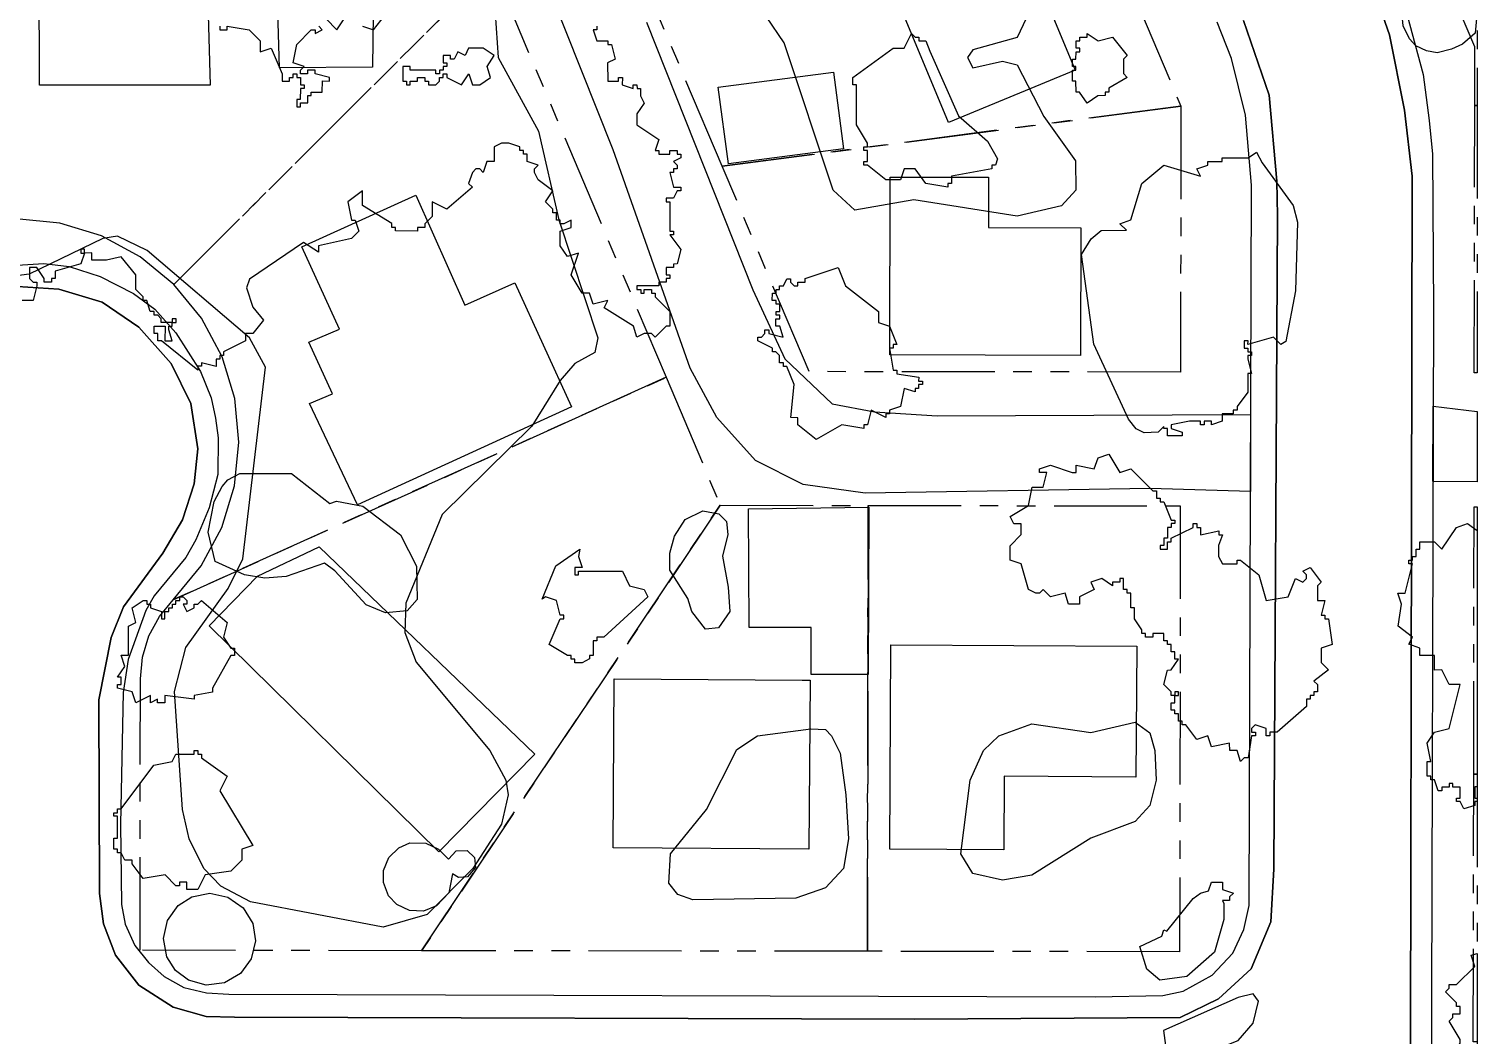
# Model space of a CAD drawing. Header units: metres. Extents: x -550 to 550, y -500 to 950.
# Drawn here: x 451.1 to 550, y 64.5 to 133.3 of the extents above; entities that cross this region are included whole.
import ezdxf

# ---------------------------------------------------------------- set-up
doc = ezdxf.new("R2010")
doc.units = ezdxf.units.M
doc.header["$LTSCALE"] = 2
doc.linetypes.add('PHANTOM', pattern=[6.35, 3.175, -0.635, 0.635, -0.635, 0.635, -0.635])
for name, color, linetype in [('SITE-BLDG-EXIST', 7, 'CONTINUOUS'), ('SITE-PROPERTY', 7, 'PHANTOM'), ('SITE-ROAD-CURB', 7, 'CONTINUOUS'), ('SITE-ROAD-GRAVEL', 32, 'CONTINUOUS'), ('SITE-ROAD-PAVED', 7, 'CONTINUOUS'), ('SITE-TREE-CANOPY', 94, 'CONTINUOUS'), ('TOPO-CONTOUR-MINOR', 9, 'CONTINUOUS')]:
    doc.layers.add(name, color=color, linetype=linetype)

msp = doc.modelspace()

# ---------------------------------------------------------------- linework, layer by layer
at = {"layer": 'SITE-BLDG-EXIST'}
for points in [[(451.78, 129.427), (451.754, 137.003), (458.439, 136.961), (458.578, 147.017), (474.729, 146.997), (474.534, 130.656), (468.178, 130.62), (468.017, 136.026), (463.248, 135.887), (463.437, 129.424)], [(508.1, 140.805), (516.362, 144.232), (518.981, 137.922), (519.374, 138.088), (522.532, 130.464), (513.876, 126.882)], [(498.149, 129.293), (506.022, 130.329), (506.718, 125.089), (498.845, 124.053)], [(509.904, 123.149), (516.617, 123.141), (516.613, 119.693), (522.919, 119.674), (522.902, 110.964), (509.875, 110.991)], [(477.48, 121.91), (480.827, 114.386), (484.242, 115.917), (488.122, 107.447), (473.507, 100.746), (470.222, 107.68), (471.803, 108.334), (470.171, 111.863), (472.272, 112.75), (469.687, 118.382)], [(504.501, 92.354), (500.253, 92.359), (500.213, 100.469), (508.437, 100.592), (508.388, 89.146), (504.49, 89.151)], [(463.37, 92.471), (466.675, 95.882), (470.891, 97.868), (485.607, 83.701), (479.054, 77.024)], [(526.694, 82.138), (517.691, 82.193), (517.664, 77.166), (509.876, 77.208), (509.949, 91.191), (526.747, 91.092)], [(503.879, 88.773), (504.427, 88.773), (504.349, 77.215), (490.972, 77.298), (491.049, 88.867)]]:
    msp.add_lwpolyline(points, close=True, dxfattribs=at)
at = {"layer": 'SITE-PROPERTY'}
for points in [[(460.948, 115.812), (458.647, 117.706), (456.015, 119.122), (453.158, 119.993), (450.181, 120.286), (450.232, 161.554), (470.085, 167.392), (482.723, 137.521)], [(498.423, 123.886), (493.515, 135.472), (521.584, 147.34), (529.762, 127.997)], [(549.84, 128.04), (549.845, 132.044), (545.818, 141.56), (550, 143.326), (550, 128.039)], [(460.915, 94.265), (462.814, 96.577), (464.228, 99.2), (465.096, 102.058), (465.394, 105.027), (465.11, 108.009), (464.243, 110.858), (462.841, 113.496), (460.948, 115.812), (482.723, 137.521), (494.592, 109.463)], [(529.762, 127.997), (529.74, 109.821), (504.354, 109.852), (498.423, 123.886)], [(549.811, 109.763), (549.84, 128.04), (550, 128.039), (550, 109.763)], [(477.866, 70.273), (458.645, 70.308), (458.668, 88.851), (458.817, 90.341), (459.254, 91.787), (459.965, 93.11), (460.915, 94.265), (494.592, 109.463), (498.29, 100.716)], [(508.344, 70.236), (477.866, 70.273), (498.29, 100.716), (508.395, 100.703)], [(508.395, 100.703), (529.722, 100.677), (529.678, 70.199), (508.344, 70.236)], [(549.77, 82.344), (549.793, 100.62), (550, 100.619), (550, 82.343)], [(549.741, 64.056), (549.77, 82.344), (550, 82.343), (550, 64.056)]]:
    msp.add_lwpolyline(points, close=True, dxfattribs=at)
at = {"layer": 'SITE-ROAD-CURB'}
for points in [[(545.267, -29.689), (545.564, 123.217), (545.036, 127.723), (544.01, 132.863), (541.82, 139.206), (536.231, 151.916), (532.892, 160.241), (527.689, 172.339), (526.086, 177.157), (525.501, 180.762), (525.417, 209.94), (525.706, 355.671)], [(527.066, 301.897), (526.948, 181.25), (527.282, 178.746), (527.771, 176.922), (529.227, 172.771), (544.451, 137.112), (546.324, 130.168), (546.721, 127.009), (546.95, 124.717), (547.014, 114.072), (546.856, 59.043)], [(448.759, 117.039), (452.059, 117.247), (453.794, 117.044), (455.914, 116.352), (458.202, 115.203), (459.661, 114.111), (461.085, 112.508), (462.781, 109.858), (463.502, 108.055), (463.788, 106.676), (463.983, 105.33), (463.966, 102.827), (463.373, 100.547), (462.458, 98.357), (461.761, 97.156), (459.602, 94.523), (459.046, 93.533), (457.841, 90.187), (457.487, 87.929), (457.307, 78.93), (457.385, 73.424), (457.636, 72.1), (458.28, 70.631), (459.22, 69.462), (460.3, 68.504), (461.634, 67.768), (463.192, 67.388), (464.716, 67.308), (523.909, 67.124), (528.523, 67.208), (529.914, 67.518), (531.902, 68.594), (533.302, 70.116), (534.076, 71.728), (534.429, 73.363), (534.594, 122.596), (534.179, 127.38), (533.229, 131.263), (532.241, 133.745)], [(534.046, 133.854), (535.803, 128.746), (536.329, 122.872), (536.369, 120.492), (536.111, 75.842), (535.903, 72.26), (534.572, 69.047), (532.343, 66.992), (529.708, 65.716), (511.575, 65.593), (465.086, 65.739), (463.169, 65.786), (460.909, 66.412), (458.558, 67.927), (456.966, 69.976), (456.154, 72.113), (455.883, 74.182), (455.836, 87.43), (456.663, 91.69), (457.508, 93.78), (460.188, 97.448), (461.532, 99.715), (462.336, 102.184), (462.585, 104.575), (462.111, 107.679), (460.759, 110.406), (458.557, 112.889), (456.059, 114.594), (453.104, 115.499), (450.274, 115.669)]]:
    msp.add_lwpolyline(points, dxfattribs=at)
at = {"layer": 'SITE-ROAD-GRAVEL'}
msp.add_lwpolyline([(493.253, 133.737), (500.52, 115.441), (502.712, 110.733), (505.945, 107.648), (508.824, 107.11), (513.107, 106.827), (534.526, 106.912), (534.513, 101.651), (527.666, 101.859), (508.199, 101.549), (503.944, 102.144), (500.702, 103.772), (498.058, 106.712), (496.229, 110.084), (490.981, 125.008), (485.569, 138.585)], dxfattribs=at)
msp.add_lwpolyline([(546.979, 102.347), (547.006, 107.486), (550, 107.13), (550, 102.313)], close=True, dxfattribs=at)
at = {"layer": 'SITE-ROAD-PAVED'}
for points in [[(525.706, 355.671), (525.417, 209.94), (525.501, 180.762), (526.086, 177.157), (527.689, 172.339), (532.892, 160.241), (536.231, 151.916), (541.82, 139.206), (544.01, 132.863), (545.036, 127.723), (545.564, 123.217), (545.267, -29.689)], [(450.274, 115.669), (453.104, 115.499), (456.059, 114.594), (458.557, 112.889), (460.759, 110.406), (462.111, 107.679), (462.585, 104.575), (462.336, 102.184), (461.532, 99.715), (460.188, 97.448), (457.508, 93.78), (456.663, 91.69), (455.836, 87.43), (455.883, 74.182), (456.154, 72.113), (456.966, 69.976), (458.558, 67.927), (460.909, 66.412), (463.169, 65.786), (465.086, 65.739), (511.575, 65.593), (529.708, 65.716), (532.343, 66.992), (534.572, 69.047), (535.903, 72.26), (536.111, 75.842), (536.369, 120.492), (536.329, 122.872), (535.803, 128.746), (534.046, 133.854)]]:
    msp.add_lwpolyline(points, dxfattribs=at)
at = {"layer": 'SITE-TREE-CANOPY'}
for points in [[(549.881, 132.99), (549.009, 132.223), (548.264, 131.901), (547.267, 131.647), (546.551, 131.781), (545.828, 132.127), (545.386, 132.606), (544.959, 133.474), (544.875, 134.197), (545.087, 135.042), (545.727, 135.664), (546.535, 136.053), (547.975, 136.062), (548.515, 135.839), (549.56, 135.07), (550, 134.485)], [(512.618, 131.756), (514.579, 127.337), (516.543, 125.611), (517.244, 124.397), (517.096, 123.964), (516.85, 123.964), (516.85, 123.708), (514.097, 123.211), (514.096, 122.71), (513.85, 122.711), (513.85, 122.455), (512.347, 122.712), (511.597, 123.714), (510.846, 123.715), (510.599, 122.959), (509.595, 122.96), (508.346, 123.963), (508.1, 123.963), (508.101, 124.208), (508.346, 124.208), (508.347, 124.964), (508.094, 124.965), (508.095, 125.209), (508.348, 125.209), (508.348, 125.465), (507.598, 126.712), (507.594, 129.459), (507.348, 129.459), (507.349, 129.96), (510.097, 131.959), (510.849, 131.958), (511.349, 132.959), (511.601, 132.713), (511.847, 132.713), (511.847, 132.457), (512.345, 132.457)], [(524.101, 132.465), (525.098, 132.708), (526.101, 131.461), (525.848, 131.206), (525.847, 130.216), (526.099, 129.959), (524.848, 129.216), (524.848, 128.96), (524.595, 128.96), (524.595, 128.715), (524.096, 128.705), (523.351, 128.205), (522.847, 128.962), (522.601, 128.963), (522.595, 129.708), (522.349, 129.708), (522.35, 130.465), (522.596, 130.464), (522.596, 130.709), (522.35, 130.709), (522.351, 131.21), (522.596, 131.21), (522.597, 131.71), (522.85, 131.71), (522.85, 131.966), (522.597, 131.955), (522.598, 132.455), (522.851, 132.455), (522.851, 132.711), (523.35, 132.71), (523.35, 132.955)], [(477.096, 129.463), (477.096, 129.708), (477.595, 129.707), (477.595, 129.963), (478.1, 129.962), (478.1, 129.707), (478.346, 129.706), (478.346, 129.461), (478.851, 129.461), (479.097, 129.705), (479.098, 129.961), (479.35, 129.961), (479.351, 130.206), (479.597, 130.205), (479.596, 129.961), (480.6, 129.459), (481.099, 130.215), (481.351, 129.458), (481.85, 129.457), (482.595, 129.957), (482.35, 130.714), (482.849, 131.458), (482.099, 131.96), (481.094, 131.961), (480.848, 131.461), (480.35, 131.706), (480.096, 131.206), (479.851, 131.206), (479.851, 131.462), (479.345, 131.463), (479.345, 130.962), (479.597, 130.962), (479.597, 130.706), (479.344, 130.706), (479.351, 130.461), (479.098, 130.462), (479.098, 130.206), (478.845, 130.206), (478.845, 130.462), (477.097, 130.464), (477.097, 130.709), (476.599, 130.709), (476.597, 129.708), (476.85, 129.708), (476.85, 129.463)], [(528.219, 105.718), (527.249, 105.664), (526.716, 105.932), (526.176, 106.6), (523.816, 111.73), (522.973, 117.85), (523.642, 118.939), (524.324, 119.505), (526.044, 119.514), (525.595, 119.96), (526.347, 120.215), (527.095, 122.706), (528.599, 123.961), (531.098, 123.212), (530.846, 123.713), (531.597, 123.957), (531.598, 124.213), (532.595, 124.212), (532.595, 124.456), (534.351, 124.465), (534.941, 124.854), (535.313, 124.119), (537.437, 121.214), (537.737, 120.067), (537.598, 115.385), (536.941, 111.915), (536.597, 111.715), (536.099, 112.205), (534.349, 111.707), (534.35, 111.962), (534.097, 111.963), (534.096, 111.462), (534.349, 111.462), (534.349, 111.206), (534.595, 111.206), (534.594, 110.961), (534.349, 110.961), (534.348, 110.705), (534.6, 109.715), (534.347, 109.715), (534.346, 108.458), (533.6, 107.458), (533.6, 107.213), (533.347, 107.214), (533.347, 106.958), (532.595, 106.959), (532.594, 106.458), (531.85, 106.214), (531.85, 106.459), (531.344, 106.46), (531.351, 106.215), (531.098, 106.215), (531.099, 106.46), (530.347, 106.461), (529.097, 106.207), (529.097, 105.962), (529.848, 105.705), (529.847, 105.461), (528.85, 105.462), (528.851, 105.962), (528.598, 105.963), (528.598, 106.107)], [(454.849, 118.211), (454.596, 118.211), (454.595, 117.955), (454.848, 117.955)], [(509.099, 113.962), (509.098, 113.206), (509.849, 112.96), (510.347, 111.713), (510.101, 111.714), (510.1, 111.458), (509.848, 111.458), (510.099, 109.956), (510.344, 109.956), (510.351, 109.711), (511.847, 109.465), (511.846, 109.209), (512.099, 109.209), (512.099, 108.964), (511.846, 108.964), (511.846, 108.708), (511.6, 108.709), (511.6, 108.464), (510.848, 108.709), (510.601, 107.464), (509.849, 107.209), (509.849, 106.964), (509.596, 106.965), (509.596, 106.709), (508.599, 107.211), (508.345, 106.21), (508.1, 106.21), (508.099, 105.965), (506.597, 106.212), (504.847, 105.213), (503.598, 106.215), (503.599, 106.705), (503.1, 106.706), (503.349, 108.963), (502.845, 110.21), (502.599, 110.21), (502.599, 110.455), (502.346, 110.455), (502.347, 110.956), (502.094, 111.212), (501.849, 111.212), (501.849, 111.457), (500.845, 111.959), (500.846, 112.215), (501.098, 112.214), (501.345, 112.459), (501.345, 112.714), (501.598, 112.714), (501.597, 112.458), (502.594, 112.212), (502.349, 112.958), (502.097, 112.958), (502.097, 113.459), (502.35, 113.459), (502.35, 113.714), (502.098, 113.715), (502.098, 113.959), (502.351, 113.959), (502.351, 114.46), (502.098, 114.46), (502.099, 114.705), (501.846, 114.705), (501.847, 115.206), (502.099, 115.205), (502.1, 115.461), (502.345, 115.461), (502.346, 115.706), (502.599, 115.705), (502.845, 116.205), (503.098, 116.205), (503.097, 115.96), (503.35, 115.715), (503.596, 115.715), (503.596, 115.96), (504.095, 115.959), (504.095, 116.215), (506.35, 116.958), (506.847, 115.711)], [(461.1, 113.209), (461.1, 113.465), (460.847, 113.465), (460.847, 113.209)], [(529.096, 87.708), (529.096, 87.964), (528.598, 88.465), (528.845, 89.455), (529.098, 89.466), (529.597, 90.21), (529.344, 90.211), (529.345, 90.711), (529.099, 90.711), (529.1, 91.212), (528.847, 91.212), (528.847, 91.457), (528.594, 91.457), (528.595, 91.958), (527.851, 91.959), (527.85, 91.714), (527.345, 91.715), (527.345, 91.959), (527.099, 91.96), (527.1, 92.216), (526.595, 92.961), (526.596, 93.707), (526.35, 93.707), (526.351, 94.708), (526.098, 94.708), (526.099, 94.964), (525.846, 94.965), (525.847, 95.71), (525.601, 95.71), (525.601, 95.465), (525.095, 95.455), (525.095, 95.21), (524.351, 95.712), (523.599, 95.457), (523.844, 94.956), (522.847, 94.457), (522.846, 93.956), (522.095, 93.957), (521.85, 94.714), (520.845, 94.459), (520.347, 94.96), (520.101, 94.716), (519.848, 94.705), (519.35, 94.961), (518.847, 96.708), (518.095, 96.965), (518.097, 97.955), (518.849, 98.711), (518.85, 99.456), (518.344, 99.457), (518.099, 99.957), (519.35, 100.712), (519.597, 101.958), (520.349, 101.957), (520.596, 102.958), (520.097, 102.958), (520.097, 103.214), (520.849, 103.458), (522.344, 102.956), (522.597, 102.955), (522.598, 103.456), (523.848, 103.21), (524.101, 103.955), (524.846, 104.21), (525.596, 102.963), (526.348, 103.207), (527.849, 101.714), (528.094, 101.714), (528.101, 101.213), (528.347, 101.213), (528.346, 100.957), (528.599, 100.957), (529.096, 99.71), (529.349, 99.71), (529.349, 99.465), (529.096, 99.466), (529.095, 99.21), (528.85, 99.21), (528.849, 98.465), (528.596, 98.465), (528.595, 97.965), (528.35, 97.965), (528.349, 97.709), (528.848, 97.709), (528.848, 98.209), (529.094, 98.209), (529.095, 98.465), (530.598, 99.208), (530.599, 99.464), (530.844, 99.464), (530.851, 99.208), (531.097, 99.207), (531.096, 98.707), (532.347, 98.961), (532.346, 98.705), (532.599, 98.705), (532.345, 97.96), (532.344, 97.215), (532.597, 96.714), (533.601, 96.713), (533.601, 96.957), (533.847, 96.957), (535.096, 95.966), (535.599, 94.207), (537.095, 94.462), (537.596, 95.707), (538.101, 95.461), (538.347, 95.706), (538.347, 95.962), (538.095, 96.207), (538.601, 96.462), (539.351, 95.46), (539.098, 95.215), (539.097, 94.214), (539.595, 94.214), (539.348, 93.213), (539.601, 93.213), (539.601, 92.957), (539.846, 92.956), (540.097, 91.21), (539.345, 90.955), (539.351, 89.965), (539.849, 89.464), (538.851, 88.708), (539.097, 88.463), (539.096, 87.963), (538.85, 87.963), (538.85, 87.707), (538.597, 87.708), (538.597, 87.463), (538.351, 87.463), (538.35, 86.963), (536.347, 85.208), (535.848, 85.208), (535.848, 84.963), (535.595, 84.964), (535.596, 85.464), (534.845, 85.71), (534.599, 85.465), (534.598, 85.21), (534.851, 85.209), (534.851, 84.965), (534.598, 84.965), (534.35, 83.464), (534.097, 83.464), (533.844, 83.208), (533.599, 83.965), (533.101, 83.966), (533.094, 84.455), (531.851, 84.212), (531.599, 84.957), (530.848, 84.714), (530.097, 85.716), (529.845, 85.705), (529.845, 85.961), (529.599, 85.961), (529.6, 86.462), (529.347, 86.462), (529.347, 86.707), (529.094, 86.707), (529.095, 87.207), (529.348, 87.207), (529.348, 87.708)], [(471.248, 96.767), (468.634, 95.858), (467.174, 95.737), (465.783, 95.972), (463.783, 96.876), (463.301, 98.879), (463.718, 100.981), (464.253, 101.992), (464.647, 102.448), (465.462, 102.892), (468.994, 102.887), (471.604, 100.848), (472.061, 101.004), (473.865, 100.668), (476.433, 98.707), (477.54, 96.559), (477.586, 94.267), (476.89, 93.512), (475.408, 93.369), (474.082, 93.915), (471.943, 96.232)], [(496.07, 94.356), (494.836, 96.282), (494.844, 97.45), (495.162, 98.606), (495.887, 99.74), (497.109, 100.339), (498.197, 100.126), (498.717, 99.614), (498.807, 98.724), (498.433, 97.234), (498.837, 95.131), (498.941, 93.451), (498.167, 92.34), (497.289, 92.241), (496.356, 93.454)], [(549.845, 80.464), (549.845, 80.208), (549.1, 79.964), (548.848, 80.465), (548.595, 80.465), (548.596, 80.71), (548.849, 80.71), (548.849, 81.455), (548.351, 81.455), (548.351, 81.711), (548.098, 81.712), (548.098, 81.456), (547.599, 81.456), (547.599, 81.212), (547.346, 81.212), (547.094, 81.957), (546.849, 81.958), (546.849, 82.214), (546.596, 82.214), (546.597, 83.215), (546.85, 83.215), (546.599, 84.461), (547.098, 85.206), (548.096, 85.46), (548.851, 88.463), (548.099, 88.464), (547.595, 89.465), (547.096, 89.455), (547.098, 90.456), (546.1, 90.457), (546.101, 90.958), (545.35, 91.215), (545.596, 91.715), (544.6, 92.461), (544.848, 93.963), (544.596, 94.708), (545.094, 94.708), (545.595, 96.709), (545.35, 96.71), (545.35, 96.965), (545.596, 96.965), (545.596, 97.21), (545.849, 97.21), (545.849, 97.71), (546.095, 97.71), (546.096, 98.21), (547.1, 98.209), (547.598, 97.708), (548.597, 99.209), (549.349, 99.463), (550, 98.998), (550, 81.465), (549.847, 81.465), (549.846, 80.708), (550, 80.708), (550, 80.463)], [(489.844, 91.705), (489.851, 91.46), (489.598, 91.46), (489.597, 90.459), (489.344, 90.46), (489.351, 90.215), (488.845, 89.96), (488.347, 89.96), (488.347, 90.205), (488.101, 90.205), (488.094, 90.461), (487.849, 90.461), (486.599, 91.208), (487.346, 92.965), (487.599, 92.964), (487.599, 93.209), (487.346, 93.209), (487.095, 94.211), (486.351, 94.457), (486.112, 94.301), (487.055, 96.569), (488.686, 97.713), (488.601, 97.212), (488.846, 96.456), (488.347, 96.456), (488.347, 95.956), (488.6, 95.956), (488.6, 96.211), (491.599, 96.208), (492.096, 95.206), (493.1, 94.96), (493.345, 94.459), (490.322, 91.715)], [(461.848, 93.463), (462.347, 93.707), (462.347, 93.963), (462.6, 93.963), (462.846, 94.207), (464.6, 92.715), (464.346, 91.714), (464.85, 90.957), (465.096, 90.956), (465.095, 90.456), (464.85, 90.456), (463.597, 88.211), (463.597, 87.955), (462.346, 87.712), (462.346, 87.456), (460.345, 87.714), (460.344, 87.214), (459.846, 87.214), (459.846, 87.459), (459.347, 87.215), (459.348, 87.715), (458.35, 87.205), (458.098, 87.962), (457.101, 88.208), (457.094, 88.463), (457.347, 88.463), (457.348, 88.964), (457.095, 88.964), (457.595, 89.709), (457.35, 90.465), (457.848, 90.465), (457.851, 92.456), (458.35, 92.711), (458.098, 93.713), (458.85, 94.212), (459.096, 94.212), (459.096, 93.956), (459.348, 93.956), (459.348, 93.711), (460.099, 93.465), (460.099, 92.965), (460.344, 92.964), (460.345, 93.465), (460.598, 93.465), (460.598, 93.709), (460.851, 93.709), (460.851, 93.965), (461.097, 93.965), (461.097, 94.209), (461.35, 94.209), (461.35, 94.465), (461.596, 94.465), (461.849, 94.208), (461.848, 93.964), (461.596, 93.964)], [(529.601, 87.707), (529.594, 87.963), (529.349, 87.964), (529.348, 87.708)], [(462.601, 83.707), (462.847, 83.707), (462.847, 83.462), (464.601, 82.214), (464.101, 81.213), (466.351, 77.462), (465.599, 77.207), (465.598, 76.462), (464.846, 75.706), (463.097, 75.464), (462.597, 74.463), (461.845, 74.464), (461.846, 74.965), (461.348, 74.965), (461.347, 74.709), (461.094, 74.71), (460.351, 75.456), (458.848, 75.213), (458.098, 76.215), (458.098, 76.46), (457.599, 76.46), (457.347, 76.961), (457.094, 76.962), (457.095, 77.206), (456.849, 77.207), (456.85, 77.963), (457.096, 77.963), (457.097, 79.464), (456.845, 79.465), (456.845, 79.709), (457.098, 79.709), (457.098, 79.965), (457.351, 79.965), (459.595, 82.965), (460.845, 83.208), (461.098, 83.709), (462.348, 83.707), (462.349, 83.963), (462.595, 83.963)], [(479.727, 76.522), (480.234, 77.1), (481.006, 77.121), (481.504, 76.642), (481.567, 75.964), (481.011, 75.33), (480.407, 75.287), (479.986, 75.521), (479.732, 74.242), (478.909, 73.331), (478.017, 72.987), (477.055, 73.021), (476.191, 73.434), (475.63, 74.035), (475.28, 74.926), (475.288, 75.749), (475.647, 76.638), (476.322, 77.316), (477.081, 77.638), (478.17, 77.636), (479.04, 77.224)], [(532.709, 73.51), (532.701, 72.409), (532.066, 70.173), (530.161, 68.518), (528.314, 68.265), (527.437, 69.022), (526.968, 70.569), (528.451, 71.279), (528.599, 71.713), (528.809, 71.601), (530.596, 73.835), (531.095, 74.213), (531.65, 74.368), (531.847, 74.957), (532.598, 74.956), (532.598, 74.455), (533.349, 74.21), (533.096, 73.965), (533.095, 73.71), (532.597, 73.71)], [(466.539, 70.954), (466.243, 69.731), (465.497, 68.709), (464.408, 68.076), (463.158, 67.911), (461.943, 68.257), (461.066, 68.925), (460.477, 69.86), (460.24, 71.107), (460.516, 72.33), (461.247, 73.363), (462.175, 73.963), (463.418, 74.206), (464.647, 73.938), (465.678, 73.213), (466.344, 72.145)], [(549.599, 62.71), (548.349, 62.211), (547.851, 62.713), (547.851, 62.957), (548.097, 62.957), (548.849, 63.957), (548.85, 64.213), (548.1, 65.46), (548.346, 65.715), (548.346, 65.96), (548.845, 65.96), (548.845, 66.46), (548.6, 66.46), (548.6, 66.705), (547.849, 67.462), (548.095, 67.707), (548.096, 67.963), (548.594, 67.962), (549.846, 69.206), (549.601, 69.963), (550, 70.094), (550, 62.175)]]:
    msp.add_lwpolyline(points, close=True, dxfattribs=at)
for points in [[(473.849, 133.46), (474.6, 133.215), (476.345, 135.46)], [(471.35, 133.964), (472.1, 133.207), (472.6, 133.962)], [(489.846, 133.463), (489.846, 133.207), (489.6, 133.208), (489.845, 132.462), (490.597, 132.461), (490.596, 132.205), (490.849, 132.205), (491.101, 131.215), (490.595, 130.959), (490.6, 129.713), (491.345, 129.713), (491.345, 129.957), (491.598, 129.957), (491.597, 129.456), (492.348, 129.211), (492.348, 129.455), (492.594, 129.455), (492.601, 129.21), (492.847, 129.21), (492.846, 128.71), (493.098, 128.209), (492.599, 127.464), (492.598, 126.708), (494.1, 125.716), (493.846, 124.96), (494.099, 124.959), (494.098, 124.715), (494.85, 124.714), (494.85, 124.958), (495.349, 124.958), (495.348, 124.713), (495.601, 124.713), (495.601, 124.457), (495.095, 124.213), (495.347, 123.957), (495.347, 123.712), (495.094, 123.712), (495.101, 123.456), (494.848, 123.457), (495.1, 122.455), (495.598, 122.455), (495.598, 122.21), (495.345, 122.21), (495.099, 121.71), (494.6, 121.711), (494.6, 121.455), (494.846, 121.466), (494.85, 119.463), (495.096, 119.463), (495.096, 119.207), (494.85, 119.208), (495.6, 118.205), (495.346, 117.216), (495.1, 117.205), (495.1, 116.96), (494.594, 116.961), (494.601, 116.46), (494.847, 116.46), (494.846, 116.215), (494.601, 116.216), (494.6, 115.96), (494.095, 115.96), (494.094, 115.716), (492.599, 115.706), (492.598, 115.462), (492.851, 115.461), (492.851, 115.205), (493.096, 115.205), (493.097, 115.461), (493.595, 115.46), (493.595, 115.216), (493.848, 115.215), (493.848, 114.959), (494.851, 113.957), (494.849, 112.956), (494.597, 112.956), (493.844, 112.212), (493.599, 112.457), (493.1, 112.458), (492.594, 112.213), (492.349, 112.959), (490.349, 114.207), (490.596, 114.708), (489.598, 114.464), (489.346, 115.21), (488.848, 115.21), (488.098, 116.457), (488.598, 117.958), (487.847, 117.714), (487.349, 118.46), (487.35, 119.461), (488.095, 119.705), (488.096, 120.206), (487.597, 119.962), (487.351, 119.962), (487.351, 120.207), (487.098, 120.207), (487.099, 120.708), (486.846, 120.708), (486.846, 120.964), (486.348, 121.465), (486.848, 122.21), (485.845, 122.956), (485.6, 123.457), (485.6, 123.713), (485.846, 123.957), (485.095, 124.214), (485.095, 124.715), (484.85, 124.715), (484.85, 124.96), (484.597, 124.96), (484.597, 125.216), (483.846, 125.461), (483.348, 125.462), (482.849, 125.207), (482.848, 124.206), (482.349, 124.206), (482.095, 123.461), (481.85, 123.706), (481.597, 123.707), (481.351, 123.462), (481.097, 122.706), (481.35, 122.461), (479.599, 120.961), (478.596, 121.463), (478.594, 120.462), (478.095, 119.962), (478.095, 119.706), (477.596, 119.707), (477.596, 119.462), (476.1, 119.464), (476.101, 119.709), (475.848, 119.709), (475.848, 119.965), (473.848, 121.213), (473.849, 122.214), (472.851, 121.459), (473.096, 120.213), (473.348, 120.213), (473.6, 119.456), (473.101, 118.956), (470.846, 118.458), (470.846, 118.024), (469.807, 118.671), (466.131, 116.161), (465.913, 115.583), (466.354, 114.259), (467.083, 113.379), (466.344, 112.457), (465.846, 112.458), (465.845, 111.957), (464.348, 111.214), (464.348, 110.958), (464.095, 110.958), (464.095, 110.713), (463.849, 110.714), (463.849, 110.213), (462.845, 110.459), (462.844, 110.214), (462.599, 110.215), (462.598, 109.959), (460.101, 111.964), (459.848, 111.964), (459.849, 112.465), (459.596, 112.465), (459.596, 112.955), (460.348, 112.965), (460.347, 111.964), (460.845, 111.963), (460.6, 112.709), (460.601, 112.965), (460.846, 112.964), (460.847, 113.209), (460.095, 113.21), (460.096, 113.466), (459.85, 113.711), (459.597, 113.711), (459.598, 113.956), (459.345, 113.956), (459.1, 114.713), (458.847, 114.713), (458.847, 114.958), (458.349, 115.459), (458.351, 116.46), (457.348, 117.707), (456.351, 117.464), (455.346, 117.465), (455.347, 117.966), (454.848, 117.955), (454.595, 117.21), (452.845, 116.712), (452.845, 116.211), (452.599, 116.211), (452.599, 115.956), (452.1, 115.956), (452.1, 116.212), (451.596, 116.958), (451.097, 116.959), (451.096, 116.213), (451.349, 115.957), (451.594, 115.957), (451.601, 115.712), (451.347, 114.711), (450.596, 114.712)], [(464.095, 133.461), (464.095, 133.205), (464.6, 133.205), (464.601, 133.461), (466.096, 133.214), (466.846, 132.457), (466.846, 131.711), (467.597, 131.955), (468.347, 130.208), (468.346, 129.707), (468.844, 129.707), (468.845, 129.963), (469.098, 129.962), (469.098, 130.207), (469.351, 130.207), (469.35, 129.962), (469.596, 129.962), (469.596, 129.461), (469.848, 129.461), (469.848, 129.205), (469.595, 129.205), (469.594, 128.46), (469.349, 128.46), (469.348, 127.96), (469.601, 127.959), (469.601, 128.215), (470.1, 128.215), (470.1, 128.715), (470.346, 128.715), (470.346, 128.96), (471.098, 128.959), (471.099, 129.715), (471.597, 129.714), (471.598, 129.959), (470.601, 130.205), (470.601, 130.461), (470.095, 130.462), (470.095, 130.206), (469.597, 130.206), (469.597, 130.462), (469.85, 130.707), (469.099, 130.963), (469.346, 132.209), (470.345, 133.209), (470.597, 133.209), (470.597, 132.964), (471.096, 133.208), (470.851, 133.464)]]:
    msp.add_lwpolyline(points, dxfattribs=at)
at = {"layer": 'TOPO-CONTOUR-MINOR'}
for points in [[(482.773, 136.351), (483.118, 131.313), (485.866, 126.275), (487.249, 120.229), (489.927, 112.169), (489.717, 111.161), (488.347, 110.415), (487.339, 109.244), (485.405, 106.123), (479.289, 100.077), (476.801, 94.031), (476.732, 92.016), (477.5, 90.001), (482.534, 83.955), (483.648, 81.94), (483.806, 80.932), (483.335, 78.917), (481.392, 75.894), (478.271, 72.745), (475.248, 71.89), (466.179, 73.618), (464.164, 74.678), (462.992, 75.894), (461.989, 77.91), (461.542, 79.925), (461.006, 87.986), (461.781, 91.009), (464.666, 95.039), (465.657, 97.054), (467.225, 110.153), (466.111, 112.169), (459.126, 118.13), (457.111, 119.113), (456.103, 118.945), (451.065, 116.521), (447.035, 115.981)], [(519.826, 135.344), (518.575, 132.698), (515.552, 131.843), (515.177, 131.313), (515.552, 130.624), (517.568, 131.062), (518.575, 130.83), (520.397, 127.283), (522.563, 124.26), (522.596, 122.245), (521.598, 121.187), (518.575, 120.481), (511.522, 121.595), (507.491, 120.878), (506.011, 122.245), (502.659, 132.321), (501.446, 134.095)]]:
    msp.add_lwpolyline(points, dxfattribs=at)
for points in [[(500.833, 84.963), (504.469, 85.449), (505.476, 85.402), (505.882, 84.963), (506.484, 83.77), (506.878, 80.932), (507.06, 77.91), (506.701, 75.894), (505.476, 74.58), (503.461, 73.855), (496.408, 73.758), (495.4, 74.123), (494.775, 74.887), (494.881, 76.902), (497.343, 79.925), (499.431, 84.036)], [(517.33, 84.963), (519.583, 85.786), (523.613, 85.196), (526.636, 85.891), (527.644, 85.167), (527.983, 83.955), (528.077, 81.94), (527.644, 80.207), (526.636, 79.116), (523.613, 77.976), (519.583, 75.429), (517.568, 75.087), (515.552, 75.56), (514.722, 76.902), (515.371, 81.94), (516.284, 83.955)], [(533.689, 67.079), (528.567, 64.811), (528.703, 63.803), (531.674, 63.339), (533.689, 64.136), (534.697, 65.316), (535.072, 66.826), (534.697, 67.329)]]:
    msp.add_lwpolyline(points, close=True, dxfattribs=at)

doc.saveas('drawing.dxf')
